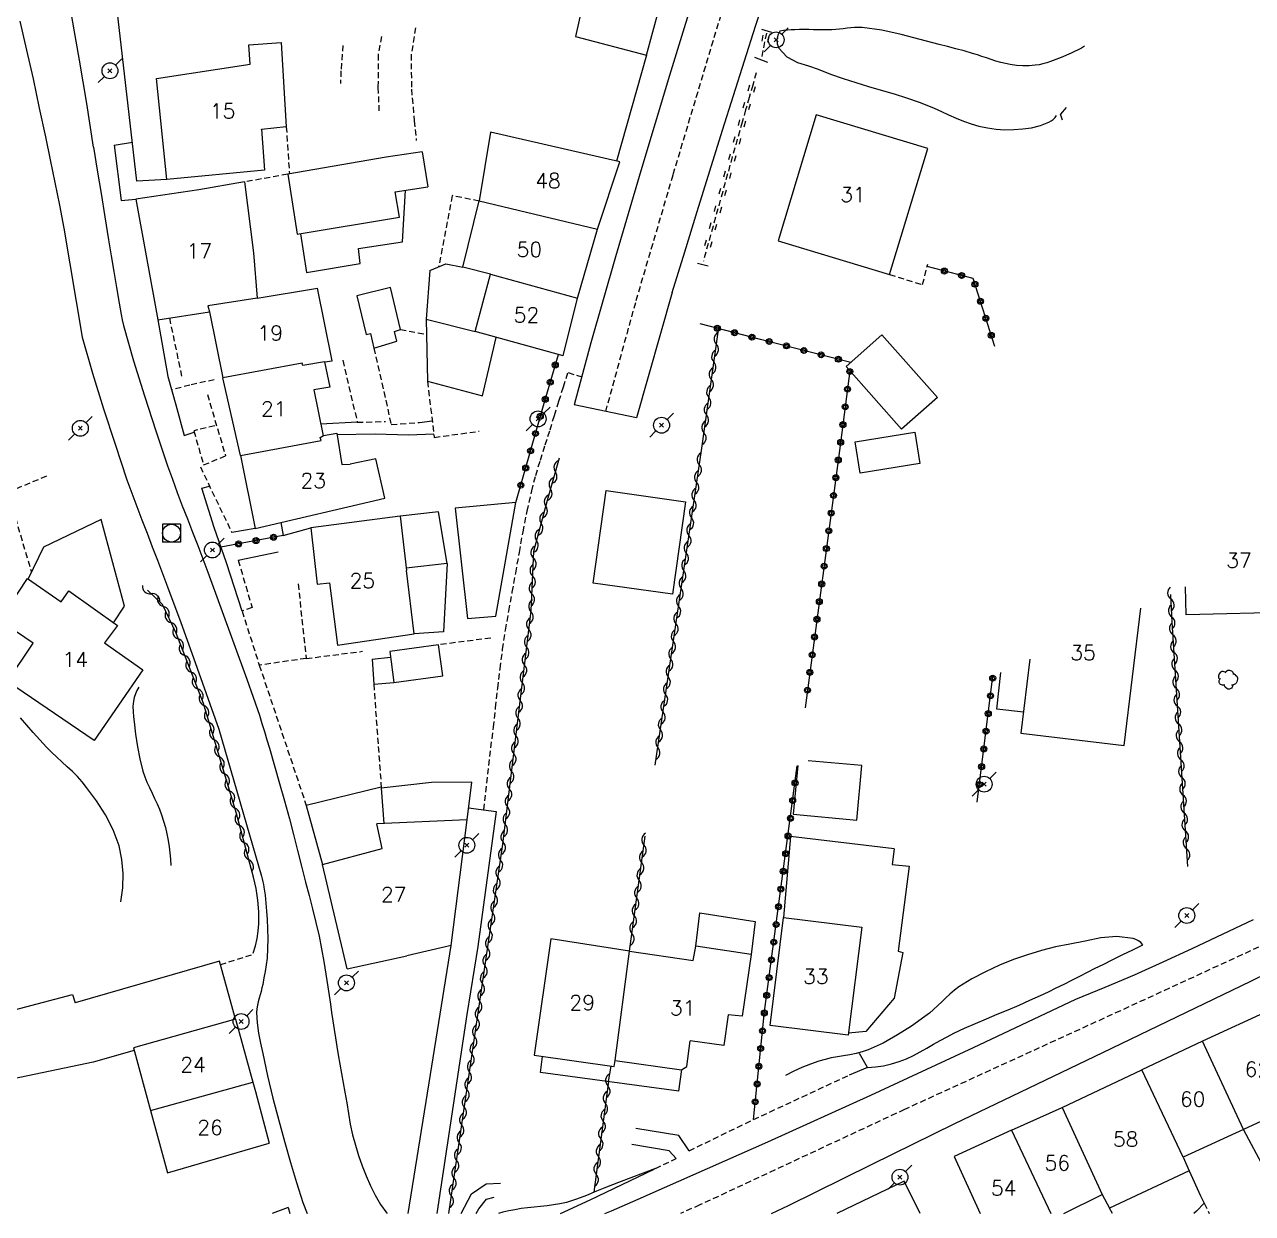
# Model space of a CAD drawing. Header units: millimetres. Extents: x 255999 to 257000, y 144000 to 145001.
# Drawn here: x 256108.2 to 256211.4, y 144000 to 144099.9 of the extents above; entities that cross this region are included whole.
import ezdxf
from ezdxf.enums import TextEntityAlignment as Align

# ---------------------------------------------------------------- set-up
doc = ezdxf.new("R2010")
doc.units = ezdxf.units.MM
doc.linetypes.add('DASHED', pattern=[0.75, 0.5, -0.25])
doc.layers.get('0').update_dxf_attribs({"linetype": 'CONTINUOUS'})
for name, color, linetype in [('W0001', 6, 'DASHED'), ('W0008', 7, 'CONTINUOUS'), ('W0070', 7, 'DASHED'), ('W0101', 7, 'CONTINUOUS'), ('W0104', 1, 'CONTINUOUS'), ('W0105', 7, 'CONTINUOUS'), ('W0112', 1, 'DASHED'), ('W0120', 7, 'CONTINUOUS'), ('W0211', 2, 'CONTINUOUS'), ('W0214', 2, 'CONTINUOUS'), ('W0220', 5, 'DASHED'), ('W0300', 7, 'CONTINUOUS'), ('W0303', 7, 'CONTINUOUS'), ('W0310', 3, 'CONTINUOUS'), ('W0323', 7, 'CONTINUOUS'), ('W0420', 7, 'CONTINUOUS'), ('W0473', 7, 'CONTINUOUS'), ('W0991', 7, 'CONTINUOUS'), ('W1102', 7, 'CONTINUOUS')]:
    doc.layers.add(name, color=color, linetype=linetype)
doc.styles.get("Standard").update_dxf_attribs({"font": 'romans.shx', "width": 0.85})

# ---------------------------------------------------------------- blocks, each defined once
blk = doc.blocks.new('T473')
for p, q in [((-0.166667, 0.166667), (0.166667, -0.166667)), ((-0.166667, -0.166667), (0.166667, 0.166667)), ((0.500001, 0.500001), (1.000002, 1.000002)), ((-1.000002, -1.000002), (-0.500001, -0.500001))]:
    blk.add_line(p, q)
blk.add_ellipse((0, 0), major_axis=(0.471405, 0.471405), ratio=1, start_param=5.4977871438, end_param=11.780972451)
blk = doc.blocks.new('T420')
for p, q in [((0.75, 0.75), (-0.75, 0.75)), ((-0.75, 0.75), (-0.75, -0.75)), ((0.75, 0.75), (0.75, -0.75)), ((0.75, -0.75), (-0.75, -0.75))]:
    blk.add_line(p, q)
blk.add_ellipse((0, 0), major_axis=(-0.53, 0.53), ratio=1, start_param=3.926991, end_param=10.210176)
blk = doc.blocks.new('T300')
for p, q in [((-0.8, 0.51), (-0.86, 0.34)), ((-0.86, 0.34), (-0.86, 0.17)), ((-0.86, 0.17), (-0.74, 0.06)), ((-0.69, 0.63), (-0.8, 0.51)), ((-0.8, -0.06), (-0.74, 0.06)), ((-0.74, 0.06), (-0.69, 0.11)), ((-0.57, 0.69), (-0.69, 0.63)), ((-0.46, 0.69), (-0.57, 0.69)), ((-0.29, 0.63), (-0.46, 0.69)), ((-0.29, 0.63), (-0.17, 0.74)), ((-0.23, 0.57), (-0.29, 0.63)), ((-0.17, 0.74), (-0.06, 0.8)), ((-0.06, 0.8), (0.06, 0.8)), ((0.06, 0.8), (0.23, 0.74)), ((0.23, 0.74), (0.34, 0.63)), ((0.34, 0.63), (0.4, 0.51)), ((0.46, 0.46), (0.34, 0.46)), ((0.4, 0.51), (0.4, 0.46)), ((0.57, 0.4), (0.46, 0.46)), ((0.57, 0.4), (0.69, 0.29)), ((0.69, 0.29), (0.74, 0.17)), ((0.74, 0.06), (0.69, -0.17)), ((0.74, 0.17), (0.74, 0.06)), ((-0.8, -0.17), (-0.8, -0.06)), ((-0.8, -0.23), (-0.8, -0.17)), ((-0.74, -0.34), (-0.8, -0.23)), ((-0.69, -0.4), (-0.74, -0.34)), ((-0.51, -0.46), (-0.69, -0.4)), ((-0.4, -0.46), (-0.51, -0.46)), ((-0.4, -0.46), (-0.34, -0.46)), ((-0.34, -0.46), (-0.34, -0.4)), ((-0.34, -0.51), (-0.34, -0.46)), ((-0.29, -0.63), (-0.34, -0.51)), ((-0.17, -0.74), (-0.29, -0.63)), ((-0.06, -0.8), (-0.17, -0.74)), ((0.06, -0.8), (-0.06, -0.8)), ((0.17, -0.74), (0.06, -0.8)), ((0.23, -0.69), (0.17, -0.74)), ((0.29, -0.46), (0.23, -0.46)), ((0.29, -0.63), (0.23, -0.69)), ((0.46, -0.4), (0.29, -0.46)), ((0.34, -0.51), (0.29, -0.63)), ((0.34, -0.51), (0.34, -0.46)), ((0.57, -0.34), (0.46, -0.4)), ((0.63, -0.29), (0.57, -0.34)), ((0.69, -0.17), (0.63, -0.29))]:
    blk.add_line(p, q)
blk = doc.blocks.new('t310o')
at = {"color": 0, "linetype": 'Continuous'}
for centre, start, end in [((-0.5, 0.38), 216.8699, 323.1304), ((0.5, -0.37), 36.8699, 143.1303)]:
    blk.add_arc(centre, 0.625, start, end, dxfattribs=at)
blk = doc.blocks.new('t323o')
at = {"color": 0, "linetype": 'Continuous'}
for radius in [0.25, 0.15]:
    blk.add_circle((0, 0), radius, dxfattribs=at)
blk = doc.blocks.new('t220o')
at = {"color": 0, "linetype": 'Continuous'}
for p, q in [((-0.25, 0.25), (0.25, 0.25)), ((-0.25, -0.25), (0.25, -0.25))]:
    blk.add_line(p, q, dxfattribs=at)

msp = doc.modelspace()

# ---------------------------------------------------------------- linework, layer by layer
at = {"layer": 'W0001'}
for points in [[(256157.05, 144067.35), (256159.61, 144076.68), (256162.72, 144087.27), (256168.05, 144105.08), (256174.16, 144124.9), (256179.92, 144143.92), (256184.74, 144160.81), (256187.17, 144171)], [(256375.98, 144171), (256371.53, 144165.59), (256366.61, 144158.17), (256361.99, 144149.01), (256357.83, 144139.67), (256353.68, 144129.2), (256350, 144120.54), (256346.89, 144113.77), (256341.44, 144104.71), (256334.66, 144096.2), (256327.24, 144089.43), (256316.7, 144081.2), (256301.75, 144071.55), (256287.94, 144063.54), (256273.32, 144055.61), (256259.76, 144047.96), (256244.95, 144039.67), (256231.71, 144032.33), (256218.01, 144025.19), (256200.27, 144017.02), (256182.14, 144008.73), (256164.95, 144000.71), (256163.32, 144000)]]:
    msp.add_lwpolyline(points, dxfattribs=at)
at = {"layer": 'W0008'}
for points in [[(256184.23, 144170.04), (256182.77, 144163.9), (256181.08, 144157.81), (256179.29, 144151.77), (256177.51, 144145.72), (256175.62, 144139.18), (256173.69, 144132.64), (256171.73, 144126.12), (256169.77, 144119.59), (256168.56, 144115.58), (256167.34, 144111.58), (256166.11, 144107.58), (256164.87, 144103.58), (256163.64, 144099.58), (256162.41, 144095.58), (256161.2, 144091.57), (256159.99, 144087.56), (256158.93, 144083.96), (256157.87, 144080.35), (256156.83, 144076.74), (256155.8, 144073.12)], [(256162.64, 144077.34), (256163.68, 144080.75), (256164.73, 144084.16), (256165.79, 144087.57), (256166.85, 144090.98), (256167.77, 144093.89), (256168.7, 144096.81), (256169.63, 144099.72), (256170.57, 144102.64), (256171.5, 144105.55), (256172.43, 144108.46), (256173.35, 144111.38), (256174.26, 144114.3), (256176.3, 144120.96), (256178.3, 144127.62), (256180.3, 144134.29), (256182.29, 144140.95), (256183.77, 144145.88), (256185.24, 144150.81), (256186.71, 144155.74), (256188.17, 144160.67)], [(256114.03, 144089.55), (256113.46, 144093.22), (256112.85, 144096.87), (256112.22, 144100.53), (256111.56, 144104.18), (256111.16, 144106.24), (256110.73, 144108.29), (256110.28, 144110.35), (256109.83, 144112.4), (256109.39, 144114.45), (256108.97, 144116.51), (256108.57, 144118.57), (256108.06, 144120.99), (256107.54, 144123.44), (256107.17, 144125.8), (256107.17, 144125.8)], [(256107.83, 144100.13), (256108.4, 144097.7), (256108.95, 144095.28), (256109.47, 144092.84), (256109.99, 144090.41), (256110.39, 144088.5), (256110.78, 144086.59), (256111.16, 144084.67), (256111.54, 144082.76), (256113.07, 144073.6), (256113.95, 144070.58), (256114.87, 144067.58), (256115.84, 144064.6), (256116.84, 144061.62), (256117.25, 144060.49), (256117.66, 144059.36), (256118.09, 144058.24), (256118.53, 144057.12), (256118.96, 144056), (256119.4, 144054.88), (256119.83, 144053.75), (256120.25, 144052.63), (256121.35, 144049.64), (256122.43, 144046.65), (256123.5, 144043.66), (256124.56, 144040.66), (256128.14, 144028.32), (256128.2, 144028.09), (256128.25, 144027.86), (256128.3, 144027.63), (256128.34, 144027.39), (256128.44, 144026.72), (256128.51, 144026.05), (256128.57, 144025.38), (256128.61, 144024.7), (256128.64, 144023.89), (256128.66, 144023.07), (256128.65, 144022.26), (256128.6, 144021.45), (256128.54, 144020.89), (256128.45, 144020.33), (256128.34, 144019.78), (256128.24, 144019.23), (256128.17, 144018.94), (256128.1, 144018.65), (256128.02, 144018.36), (256127.94, 144018.07), (256127.86, 144017.78), (256127.79, 144017.48), (256127.75, 144017.18), (256127.73, 144016.88), (256127.76, 144016), (256127.88, 144015.14), (256128.06, 144014.29), (256128.24, 144013.44), (256128.64, 144011.55), (256129.09, 144009.68), (256129.58, 144007.81), (256130.1, 144005.95), (256130.58, 144004.27), (256131.08, 144002.59), (256131.62, 144000.92), (256131.96, 144000)], [(256114.03, 144089.55), (256114.34, 144087.61), (256114.66, 144085.66), (256114.97, 144083.71), (256115.29, 144081.77), (256115.51, 144080.44), (256115.73, 144079.11), (256115.95, 144077.78), (256116.18, 144076.45), (256116.26, 144075.98), (256116.35, 144075.51), (256116.44, 144075.05), (256116.54, 144074.58)], [(256162.64, 144077.34), (256159.64, 144066.82)], [(256116.54, 144074.58), (256117.4, 144071.62), (256118.31, 144068.66), (256119.26, 144065.73), (256120.25, 144062.8), (256120.65, 144061.68), (256121.06, 144060.56), (256121.48, 144059.44), (256121.92, 144058.33), (256122.35, 144057.22), (256122.78, 144056.11), (256123.21, 144054.99), (256123.63, 144053.87), (256124.73, 144050.87), (256125.82, 144047.87), (256126.9, 144044.86), (256127.96, 144041.85)], [(256155.8, 144073.12), (256154.41, 144067.9)], [(256159.64, 144066.82), (256154.41, 144067.9)], [(256127.96, 144041.85), (256128.17, 144041.16), (256128.39, 144040.47), (256128.59, 144039.78), (256128.8, 144039.08), (256129.23, 144037.6), (256129.65, 144036.12), (256130.07, 144034.64), (256130.48, 144033.15), (256130.83, 144031.82), (256131.17, 144030.49), (256131.5, 144029.16), (256131.84, 144027.83), (256132.13, 144026.7), (256132.43, 144025.57), (256132.71, 144024.43), (256132.97, 144023.28), (256133.18, 144022.22), (256133.36, 144021.15), (256133.53, 144020.09), (256133.7, 144019.02), (256133.81, 144018.31), (256133.92, 144017.59), (256134.03, 144016.88), (256134.14, 144016.17), (256134.24, 144015.45), (256134.35, 144014.74), (256134.46, 144014.03), (256134.58, 144013.32), (256134.71, 144012.53), (256134.85, 144011.75), (256134.99, 144010.97), (256135.14, 144010.19), (256135.29, 144009.29), (256135.43, 144008.39), (256135.58, 144007.5), (256135.78, 144006.61), (256136.02, 144005.73), (256136.28, 144004.86), (256136.59, 144003.99), (256136.93, 144003.15), (256137.29, 144002.33), (256137.68, 144001.53), (256138.12, 144000.74), (256138.65, 144000.01), (256138.66, 144000)], [(256170.97, 144000), (256172.39, 144000.68), (256179.38, 144004.12), (256186.38, 144007.54), (256198.8, 144013.51), (256211.23, 144019.5), (256223.61, 144025.57), (256235.91, 144031.8), (256236.67, 144032.19), (256237.43, 144032.6), (256238.19, 144033.01), (256238.94, 144033.42), (256239.69, 144033.84), (256240.45, 144034.25), (256241.2, 144034.66), (256241.95, 144035.08), (256242.68, 144035.47), (256243.42, 144035.86), (256244.15, 144036.26), (256244.88, 144036.65)], [(256196.54, 144017.99), (256199, 144019.01), (256201.45, 144020.05), (256203.88, 144021.13), (256206.31, 144022.24), (256211.46, 144024.68)], [(256156.97, 144000), (256157.52, 144000.23), (256159.76, 144001.19), (256161.98, 144002.17), (256170.67, 144006.02), (256179.32, 144009.94), (256187.95, 144013.93), (256196.54, 144017.99)]]:
    msp.add_lwpolyline(points, dxfattribs=at)
at = {"layer": 'W0070'}
for points in [[(256146.8, 144033.9), (256147.61, 144040.83), (256147.8, 144042.47), (256147.98, 144044.11), (256148.17, 144045.75), (256148.39, 144047.38), (256148.63, 144048.99), (256148.91, 144050.59), (256149.2, 144052.18), (256149.49, 144053.78), (256149.8, 144055.51), (256150.1, 144057.24), (256150.44, 144058.97), (256150.83, 144060.69), (256151.17, 144061.98), (256151.56, 144063.27), (256151.97, 144064.54), (256152.37, 144065.82), (256152.74, 144067.02), (256153.12, 144068.22), (256153.5, 144069.42), (256153.88, 144070.62)], [(256153.88, 144070.62), (256155.03, 144070.25)]]:
    msp.add_lwpolyline(points, dxfattribs=at)
at = {"layer": 'W0101'}
for points in [[(256119.33, 144095.32), (256127.18, 144096.52), (256127.07, 144098.14), (256129.8, 144098.35), (256130.22, 144091.27), (256128.13, 144091.05), (256128.13, 144091.06), (256128.38, 144087.63), (256120.18, 144086.84)], [(256180.88, 144078.85), (256184.09, 144089.44), (256174.73, 144092.28), (256171.52, 144081.69), (256180.88, 144078.85)], [(256118.18, 144045.66), (256114.08, 144039.71), (256106.8, 144044.68), (256108.95, 144047.9), (256106.14, 144049.81), (256108.48, 144053.33), (256111.32, 144051.38), (256111.96, 144052.3), (256116.03, 144049.39), (256114.96, 144047.91)], [(256178.55, 144024.03), (256177.42, 144014.96), (256170.85, 144015.78), (256171.98, 144024.85)]]:
    msp.add_lwpolyline(points, close=True, dxfattribs=at)
for points in [[(256158.22, 144088.31), (256147.36, 144090.82), (256146.43, 144085.05)], [(256156.36, 144082.67), (256158.22, 144088.31)], [(256126.72, 144086.63), (256122.87, 144085.96)], [(256126.72, 144086.63), (256127.47, 144080.67), (256127.77, 144076.87)], [(256122.87, 144085.96), (256117.59, 144085.18), (256119.42, 144075.06), (256123.77, 144075.72)], [(256147.36, 144078.9), (256145.05, 144079.47), (256146.43, 144085.05)], [(256154.68, 144076.87), (256154.68, 144076.87), (256156.36, 144082.67), (256156.36, 144082.67)], [(256146.09, 144074.06), (256147.36, 144078.9)], [(256127.77, 144076.87), (256132.85, 144077.71)], [(256134.08, 144071.61), (256132.85, 144077.71)], [(256153.46, 144072.02), (256154.68, 144076.87)], [(256123.77, 144075.72), (256124.89, 144070.17)], [(256153.46, 144072.02), (256146.09, 144074.06)], [(256133.43, 144071.51), (256133.87, 144069.39), (256132.53, 144069.17), (256133.33, 144065.32), (256133.34, 144065.33)], [(256133.43, 144071.51), (256134.08, 144071.61)], [(256126.38, 144063.66), (256124.89, 144070.17)], [(256133.34, 144065.33), (256134.45, 144065.54), (256134.89, 144062.9), (256135.58, 144062.93)], [(256126.38, 144063.66), (256127.61, 144057.53)], [(256127.61, 144057.53), (256134.08, 144059.03), (256138.5, 144060.06), (256137.73, 144063.38), (256135.58, 144062.93)], [(256139.77, 144058.57), (256132.27, 144057.59), (256132.82, 144052.84), (256133.86, 144052.95)], [(256139.77, 144058.57), (256140.31, 144053.99)], [(256214.73, 144057.31), (256214.89, 144050.5), (256205.79, 144050.28), (256205.74, 144052.63)], [(256133.86, 144052.95), (256134.51, 144047.73), (256140.95, 144048.69), (256140.31, 144053.99)], [(256192.67, 144046.55), (256191.92, 144040.35), (256200.59, 144039.3), (256201.99, 144050.84)], [(256144.08, 144022.49), (256145.4, 144033.05), (256137.81, 144032.73)], [(256138.26, 144030.65), (256137.81, 144032.73)], [(256133.27, 144029.32), (256138.26, 144030.65)], [(256135.33, 144020.54), (256133.27, 144029.32)], [(256144.08, 144022.49), (256140.33, 144021.63)], [(256159.04, 144022.03), (256152.44, 144023.05), (256151.03, 144013.29), (256157.76, 144012.34)], [(256135.33, 144020.54), (256140.33, 144021.63)], [(256159.04, 144022.03), (256164.4, 144021.24), (256164.62, 144022.45)], [(256169.26, 144021.74), (256168.5, 144016.58), (256167.34, 144016.67), (256166.96, 144014.11), (256164.15, 144014.51)], [(256169.26, 144021.74), (256164.62, 144022.45)], [(256125.94, 144016.32), (256117.39, 144013.9), (256118.82, 144008.65)], [(256125.94, 144016.32), (256127.4, 144011.03)], [(256213.02, 144017.17), (256207.16, 144014.48)], [(256157.83, 144012.84), (256163.4, 144012.06), (256163.85, 144012.33), (256164.15, 144014.51)], [(256207.16, 144014.48), (256202.08, 144012.06)], [(256157.76, 144012.34), (256157.83, 144012.84)], [(256195.38, 144008.91), (256202.08, 144012.06)], [(256127.4, 144011.03), (256127.62, 144010.25)], [(256127.62, 144010.25), (256128.77, 144005.91)], [(256216.13, 144009.61), (256210.62, 144007.06)], [(256118.82, 144008.65), (256120.25, 144003.41), (256128.77, 144005.91)], [(256191.12, 144006.99), (256195.38, 144008.91)], [(256191.12, 144006.99), (256186.32, 144004.77)], [(256210.62, 144007.06), (256205.55, 144004.72)], [(256186.32, 144004.77), (256188.5, 144000)], [(256205.55, 144004.72), (256206.04, 144003.58)], [(256206.04, 144003.58), (256199.36, 144000.43)], [(256182.12, 144002.7), (256176.46, 144000)], [(256183.46, 144000), (256182.12, 144002.7)], [(256195.51, 144000), (256198.75, 144001.58)], [(256198.75, 144001.58), (256199.36, 144000.43)]]:
    msp.add_lwpolyline(points, dxfattribs=at)
at = {"layer": 'W0104'}
for points in [[(256120.18, 144086.84), (256117.67, 144086.69), (256115.83, 144102.8), (256119.08, 144103.15)], [(256155.39, 144102.74), (256154.52, 144098.84), (256160.48, 144097.29), (256161.55, 144101.19)], [(256138.62, 144088.72), (256130.34, 144087.28), (256131.14, 144082.24), (256139.72, 144083.68), (256139.37, 144085.81)], [(256141.64, 144089.16), (256138.62, 144088.72)], [(256141.64, 144089.16), (256142.1, 144086.22)], [(256131.4, 144082.28), (256131.91, 144079.04), (256136.43, 144079.79), (256136.27, 144081.03), (256139.98, 144081.6), (256140.22, 144085.93)], [(256139.37, 144085.81), (256142.1, 144086.22)], [(256142.27, 144079.2), (256141.98, 144075.12), (256146.09, 144074.06)], [(256142.27, 144079.2), (256143.63, 144079.75), (256145.05, 144079.47)], [(256138.97, 144077.78), (256136.14, 144077.07), (256136.93, 144073.83), (256137.3, 144073.91), (256137.57, 144072.68), (256139.49, 144073.26), (256139.3, 144074.08), (256139.8, 144074.24)], [(256139.8, 144074.24), (256138.97, 144077.78)], [(256141.98, 144075.12), (256142.07, 144069.89), (256146.7, 144068.68), (256147.86, 144073.57)], [(256143.72, 144054.58), (256143.01, 144058.93), (256139.77, 144058.57)], [(256115.72, 144049.61), (256116.64, 144051.01), (256114.66, 144058.29), (256109.83, 144055.97), (256108.54, 144053.29)], [(256129.77, 144058.04), (256129.96, 144056.95), (256132.27, 144057.59)], [(256143.72, 144054.58), (256140.29, 144054.19)], [(256143.72, 144054.58), (256143.42, 144048.85), (256140.95, 144048.69)], [(256137.42, 144046.55), (256138.97, 144046.73)], [(256137.42, 144046.55), (256137.56, 144044.44), (256139.26, 144044.58)], [(256192.13, 144042.09), (256189.91, 144042.36), (256190.23, 144045.42)], [(256172.79, 144033.52), (256178.13, 144033.03), (256178.55, 144037.61), (256174.06, 144038.02)], [(256173.17, 144037.61), (256172.79, 144033.52)], [(256142.42, 144036.18), (256138.2, 144035.73), (256138.42, 144032.75)], [(256145.4, 144033.05), (256145.79, 144036.21), (256142.42, 144036.18)], [(256138.19, 144035.81), (256131.9, 144034.26), (256133.27, 144029.32)], [(256181.27, 144030.63), (256172.56, 144031.66), (256171.98, 144024.85)], [(256181.27, 144030.63), (256181.1, 144029.3)], [(256181.1, 144029.3), (256182.54, 144029.17), (256181.61, 144022.03), (256182.01, 144021.92), (256181.27, 144018.07), (256178.9, 144015.29), (256177.44, 144015.15)], [(256164.62, 144022.45), (256164.94, 144025.24), (256169.6, 144024.52), (256169.26, 144021.74)], [(256125.94, 144016.32), (256124.6, 144021.19), (256112.49, 144017.68)], [(256114.01, 144012.71), (256106.08, 144011.05), (256104.41, 144016.33), (256112.27, 144018.38), (256112.49, 144017.68)], [(256117.45, 144013.69), (256114.01, 144012.71)], [(256163.2, 144010.28), (256151.57, 144011.85), (256151.74, 144013.19)], [(256157.27, 144011.08), (256157.5, 144012.37)], [(256163.2, 144010.28), (256163.43, 144012.08)], [(256217.34, 144007.13), (256213.04, 144005.14), (256213.42, 144004.22), (256212.37, 144003.75), (256210.62, 144007.06)], [(256206.04, 144003.58), (256206.99, 144001.48)], [(256207.32, 144000.86), (256206.67, 144000.19), (256206.44, 144000)], [(256206.99, 144001.48), (256207.32, 144000.86)], [(256130.39, 144000.49), (256129.04, 144000)], [(256130.39, 144000.49), (256130.52, 144000)], [(256199.6, 144000), (256199.36, 144000.43)]]:
    msp.add_lwpolyline(points, dxfattribs=at)
for points in [[(256180.25, 144073.78), (256184.9, 144068.53), (256181.89, 144065.86), (256177.24, 144071.12)], [(256178, 144064.8), (256183, 144065.62), (256183.43, 144062.99), (256178.43, 144062.17)], [(256163.74, 144059.77), (256162.65, 144052), (256156, 144052.93), (256157.09, 144060.71)], [(256149.51, 144059.72), (256144.41, 144059.24), (256145.43, 144049.96), (256147.81, 144050.17)], [(256139.26, 144044.58), (256143.37, 144045.14), (256143.01, 144047.76), (256138.91, 144047.2)]]:
    msp.add_lwpolyline(points, close=True, dxfattribs=at)
at = {"layer": 'W0105'}
for points in [[(256115.75, 144089.72), (256117.29, 144089.96)], [(256115.75, 144089.72), (256116.36, 144085.06), (256117.59, 144085.18)], [(256119.42, 144075.06), (256120.27, 144070.29), (256120.94, 144067.9), (256121.64, 144065.33)], [(256136.18, 144066.45), (256133.12, 144066.3)], [(256141.42, 144066.43), (256142.48, 144066.58)], [(256121.64, 144065.33), (256122.48, 144065.61)], [(256142.62, 144065.45), (256140.47, 144065.36), (256137.68, 144065.44), (256134.47, 144065.38)], [(256123.13, 144060.91), (256123.78, 144061.07)], [(256126.51, 144050.59), (256125.19, 144054.63), (256124.15, 144057.62), (256123.13, 144060.91)], [(256127.61, 144057.53), (256125.64, 144057.2)], [(256126.18, 144054.86), (256129.55, 144055.57)], [(256145.53, 144034.06), (256147.85, 144033.77)], [(256147.85, 144033.77), (256146.31, 144022.42), (256145.37, 144016.72), (256142.87, 144000)], [(256140.46, 144000), (256142.33, 144011.67), (256144.08, 144022.49)], [(256179.04, 144012.25), (256178.35, 144013.43)], [(256179.04, 144012.25), (256177.49, 144011.62)], [(256164.05, 144005.26), (256163.19, 144006.54), (256159.58, 144007.14)], [(256162.96, 144004.61), (256162.39, 144005.27), (256159.23, 144005.79)], [(256144.9, 144000), (256145.77, 144001.65), (256147.02, 144002.5), (256148.2, 144002.53)], [(256146.17, 144000), (256146.38, 144000.4), (256147.04, 144001.21), (256147.68, 144001.36)]]:
    msp.add_lwpolyline(points, dxfattribs=at)
at = {"layer": 'W0112'}
for points in [[(256138.22, 144098.86), (256137.94, 144097.34), (256137.92, 144094.57), (256138, 144092.6)], [(256141.08, 144099.58), (256140.71, 144097.34), (256140.73, 144094.43), (256140.97, 144091.77), (256141.14, 144090.12)], [(256134.98, 144098.1), (256134.81, 144095.97), (256134.76, 144094.91)], [(256130.22, 144091.27), (256130.48, 144087.31)], [(256130.34, 144087.28), (256126.72, 144086.63)], [(256146.43, 144085.02), (256144.16, 144085.48), (256143.01, 144079.5)], [(256180.88, 144078.85), (256183.66, 144078.01), (256184.09, 144079.73)], [(256120.4, 144075.21), (256121.44, 144070.23)], [(256139.8, 144074.24), (256142.01, 144073.83)], [(256137.57, 144072.68), (256139.03, 144066.26), (256141.42, 144066.43)], [(256134.97, 144071.65), (256136.18, 144066.45), (256138.54, 144066.51)], [(256124.17, 144070.02), (256122.12, 144069.57), (256120.58, 144069.16)], [(256142.07, 144069.89), (256142.65, 144065.17), (256146.41, 144065.7)], [(256123.59, 144068.79), (256125.12, 144063.62)], [(256124.21, 144066.14), (256122.45, 144065.73), (256123.27, 144062.86), (256125.12, 144063.62)], [(256123, 144062.7), (256125.64, 144057.2)], [(256110.07, 144061.91), (256106.84, 144060.58), (256108.81, 144053.85)], [(256126.18, 144054.86), (256127.34, 144050.88), (256126.51, 144050.59), (256127.95, 144046.05)], [(256131.21, 144052.88), (256131.89, 144046.61), (256136.61, 144047.21)], [(256147.4, 144048.32), (256143.01, 144047.76)], [(256131.89, 144046.61), (256127.95, 144046.05)], [(256127.95, 144046.05), (256131.9, 144034.26)], [(256137.56, 144044.44), (256138.2, 144035.73)], [(256127.28, 144021.7), (256124.68, 144020.87)], [(256169.45, 144007.88), (256177.49, 144011.62)], [(256164.05, 144005.26), (256169.45, 144007.88)], [(256161.23, 144003.77), (256162.96, 144004.61)], [(256207.32, 144000.86), (256207.72, 144000)]]:
    msp.add_lwpolyline(points, dxfattribs=at)
at = {"layer": 'W0120'}
for points in [[(256170.13, 144099.47), (256170.98, 144099.2)], [(256169.55, 144097.12), (256170.64, 144096.68)], [(256164.76, 144079.81), (256165.64, 144079.58)]]:
    msp.add_lwpolyline(points, dxfattribs=at)
at = {"layer": 'W0211'}
for points in [[(256197.27, 144098.04), (256197, 144097.88), (256196.15, 144097.45), (256195.29, 144097.08), (256194.41, 144096.75), (256194.09, 144096.64), (256193.77, 144096.55), (256193.45, 144096.48), (256193.12, 144096.43), (256192.6, 144096.39), (256192.07, 144096.39), (256191.55, 144096.42), (256191.03, 144096.49), (256190.62, 144096.57), (256190.22, 144096.67), (256189.82, 144096.78), (256189.43, 144096.91), (256189.04, 144097.05), (256188.65, 144097.18), (256188.26, 144097.31), (256187.86, 144097.43), (256187.16, 144097.63), (256186.46, 144097.82), (256185.76, 144098.01), (256185.05, 144098.18), (256183.46, 144098.6), (256181.86, 144099.02), (256180.24, 144099.38), (256178.59, 144099.59), (256178.27, 144099.61), (256177.95, 144099.6), (256177.63, 144099.57), (256177.32, 144099.54), (256177, 144099.5), (256176.69, 144099.46), (256176.37, 144099.43), (256176.05, 144099.41), (256175.66, 144099.4), (256175.27, 144099.4), (256174.88, 144099.41), (256174.49, 144099.42), (256174.1, 144099.43), (256173.71, 144099.43), (256173.32, 144099.43), (256172.93, 144099.42), (256172.62, 144099.4), (256172.31, 144099.38), (256171.99, 144099.34), (256171.68, 144099.3)], [(256116.33, 144026.18), (256116.5, 144027.36), (256116.53, 144028.54), (256116.42, 144029.72), (256116.17, 144030.88), (256115.69, 144032.22), (256115.03, 144033.47), (256114.27, 144034.65), (256113.45, 144035.78), (256113.07, 144036.25), (256112.67, 144036.69), (256112.25, 144037.12), (256111.81, 144037.52), (256111.37, 144037.93), (256110.94, 144038.33), (256110.5, 144038.74), (256110.09, 144039.16), (256109.53, 144039.77), (256108.97, 144040.38), (256108.43, 144041), (256107.89, 144041.63)], [(256127.44, 144021.86), (256127.62, 144022.47), (256127.76, 144023.08), (256127.85, 144023.71), (256127.9, 144024.33), (256127.9, 144025.32), (256127.83, 144026.31), (256127.68, 144027.28), (256127.47, 144028.25)], [(256202.15, 144022.57), (256201.99, 144022.75), (256201.79, 144022.9), (256201.57, 144023.02), (256201.34, 144023.1), (256199.98, 144023.26), (256198.62, 144023.14), (256197.31, 144022.88), (256196.02, 144022.62), (256194.82, 144022.38), (256193.64, 144022.08), (256192.46, 144021.73), (256191.31, 144021.32), (256190.12, 144020.84), (256188.95, 144020.3), (256187.81, 144019.69), (256186.71, 144019.02), (256186.33, 144018.74), (256185.96, 144018.43), (256185.61, 144018.11), (256185.27, 144017.78), (256184.93, 144017.46), (256184.59, 144017.13), (256184.23, 144016.82), (256183.85, 144016.53), (256182.72, 144015.74), (256181.56, 144014.99), (256180.36, 144014.31), (256179.09, 144013.74), (256178.59, 144013.57), (256178.07, 144013.43), (256177.55, 144013.32), (256177.03, 144013.24), (256176.51, 144013.15), (256175.99, 144013.06), (256175.47, 144012.94), (256174.96, 144012.8), (256174.24, 144012.54), (256173.53, 144012.26), (256172.84, 144011.94), (256172.16, 144011.59)], [(256161.23, 144003.77), (256160.19, 144003.38), (256159.16, 144002.99), (256158.13, 144002.6), (256157.1, 144002.2), (256156.27, 144001.87), (256155.44, 144001.52), (256154.6, 144001.19), (256153.74, 144000.93), (256153.2, 144000.81), (256152.66, 144000.72), (256152.12, 144000.65), (256151.57, 144000.59), (256151.03, 144000.54), (256150.48, 144000.48), (256149.94, 144000.41), (256149.4, 144000.31), (256148.91, 144000.21), (256148.41, 144000.11), (256148.03, 144000)]]:
    msp.add_lwpolyline(points, dxfattribs=at)
at = {"layer": 'W0214'}
for points in [[(256171.68, 144099.3), (256171.5, 144098.97), (256171.43, 144098.6), (256171.45, 144098.23), (256171.59, 144097.88), (256172.25, 144097.13), (256173.15, 144096.66), (256174.07, 144096.38), (256174.9, 144096.1), (256175.93, 144095.69), (256176.99, 144095.31), (256178.05, 144094.97), (256179.12, 144094.65), (256180.19, 144094.34), (256181.26, 144094.03), (256182.32, 144093.69), (256183.38, 144093.33), (256184.01, 144093.08), (256184.62, 144092.82), (256185.24, 144092.54), (256185.85, 144092.26), (256186.47, 144091.98), (256187.09, 144091.73), (256187.73, 144091.5), (256188.39, 144091.32), (256189.11, 144091.17), (256189.84, 144091.06), (256190.58, 144091.02), (256191.32, 144091.03), (256192.07, 144091.08), (256192.82, 144091.19), (256193.56, 144091.37), (256194.27, 144091.65), (256194.46, 144091.76), (256194.63, 144091.89), (256194.79, 144092.04), (256194.92, 144092.21)], [(256117.83, 144044.19), (256117.68, 144043.92), (256117.55, 144043.63), (256117.45, 144043.33), (256117.39, 144043.03), (256117.34, 144042.59), (256117.35, 144042.15), (256117.39, 144041.72), (256117.43, 144041.28), (256117.55, 144040.24), (256117.71, 144039.2), (256117.91, 144038.17), (256118.18, 144037.15), (256118.34, 144036.68), (256118.52, 144036.21), (256118.73, 144035.76), (256118.95, 144035.31), (256119.16, 144034.86), (256119.37, 144034.41), (256119.57, 144033.95), (256119.74, 144033.48), (256119.91, 144032.95), (256120.06, 144032.41), (256120.18, 144031.87), (256120.29, 144031.33), (256120.37, 144030.8), (256120.44, 144030.28), (256120.49, 144029.75), (256120.52, 144029.22)], [(256179.04, 144012.25), (256179.71, 144012.3), (256180.38, 144012.41), (256181.04, 144012.56), (256181.69, 144012.76), (256182.3, 144012.99), (256182.89, 144013.27), (256183.47, 144013.57), (256184.03, 144013.89), (256184.59, 144014.21), (256185.15, 144014.53), (256185.72, 144014.84), (256186.29, 144015.13), (256187.19, 144015.55), (256188.1, 144015.95), (256189.02, 144016.34), (256189.93, 144016.73), (256190.85, 144017.11), (256191.76, 144017.5), (256192.67, 144017.9), (256193.57, 144018.31), (256194.23, 144018.62), (256194.89, 144018.94), (256195.55, 144019.27), (256196.2, 144019.6), (256196.86, 144019.93), (256197.51, 144020.26), (256198.16, 144020.59), (256198.82, 144020.91), (256199.65, 144021.33), (256200.49, 144021.74), (256201.32, 144022.15), (256202.15, 144022.57)], [(256153.24, 144000), (256155.75, 144001.14), (256158.44, 144002.42), (256161.11, 144003.73)]]:
    msp.add_lwpolyline(points, dxfattribs=at)
at = {"layer": 'W0220'}
for points in [[(256170.54, 144099.13), (256170.15, 144097.18)], [(256169.69, 144095.79), (256169.39, 144094.76), (256169.09, 144093.73), (256168.8, 144092.69), (256168.51, 144091.66), (256167.68, 144088.75), (256166.87, 144085.83), (256166.06, 144082.91), (256165.25, 144079.99)]]:
    msp.add_lwpolyline(points, dxfattribs=at)
at = {"layer": 'W0300'}
msp.add_lwpolyline([(256195.71, 144092.88), (256195.24, 144092.33)], dxfattribs=at)
at = {"layer": 'W0303'}
msp.add_lwpolyline([(256160.48, 144097.29), (256157.94, 144088.37)], dxfattribs=at)
at = {"layer": 'W0310'}
for points in [[(256195.4, 144091.83), (256195.24, 144092.33)], [(256165.09, 144064.09), (256166.51, 144074.22)], [(256161.21, 144037.64), (256165.09, 144064.09)], [(256143.88, 144000), (256148.42, 144031.02), (256150.78, 144050.6), (256151.02, 144055.61), (256152.15, 144059.9), (256153.17, 144063.47)], [(256127.47, 144028.25), (256126.02, 144033.68), (256123.26, 144042.83), (256120.96, 144048.74), (256119.82, 144051.15), (256118.55, 144052.35)], [(256204.49, 144051.99), (256204.6, 144049.67), (256205.91, 144029.14)], [(256159.05, 144022.02), (256160.37, 144031.68)], [(256157.27, 144011.08), (256156.04, 144001.8)]]:
    msp.add_lwpolyline(points, dxfattribs=at)
at = {"layer": 'W0323'}
for points in [[(256189.73, 144072.81), (256187.9, 144078.52), (256184.04, 144079.53)], [(256177.64, 144071.47), (256170.06, 144073.41), (256164.97, 144074.71)], [(256149.51, 144059.72), (256151.87, 144068.05), (256153.07, 144072.13)], [(256177.56, 144070.76), (256176.69, 144064.07), (256173.79, 144042.46)], [(256129.96, 144056.95), (256124.73, 144055.95)], [(256188.24, 144034.54), (256189.57, 144045.12)], [(256169.45, 144007.88), (256170.39, 144016.96), (256173.14, 144037.6)]]:
    msp.add_lwpolyline(points, dxfattribs=at)
at = {"layer": 'W1102'}
for points in [[(256146.43, 144085.05), (256156.36, 144082.67)], [(256147.36, 144078.9), (256154.68, 144076.87)], [(256127.77, 144076.87), (256123.64, 144076.23), (256123.77, 144075.72)], [(256133.43, 144071.51), (256131.62, 144071.21), (256131.56, 144071.4), (256124.89, 144070.17)], [(256126.38, 144063.66), (256133.14, 144064.93), (256133.06, 144065.18), (256133.34, 144065.33)], [(256157.83, 144012.84), (256159.04, 144022.03)], [(256210.62, 144007.06), (256207.16, 144014.48)], [(256205.55, 144004.72), (256202.08, 144012.06)], [(256118.82, 144008.65), (256127.4, 144011.03)], [(256195.38, 144008.91), (256198.75, 144001.58)], [(256191.12, 144006.99), (256194.42, 144000)]]:
    msp.add_lwpolyline(points, dxfattribs=at)

# ---------------------------------------------------------------- block references
at = {"layer": 'W0220'}
for p, rotation in [((256170.45, 144098.66), 258.8317622109819), ((256169.3, 144094.44), 253.9759824842603), ((256168.88, 144092.99), 254.074583095687), ((256168.47, 144091.55), 254.27178932867), ((256168.07, 144090.11), 254.27178932867), ((256167.66, 144088.66), 254.3703882254275), ((256167.26, 144087.22), 254.3703882254275), ((256166.85, 144085.77), 254.4689888365279), ((256166.45, 144084.33), 254.4689888365279), ((256166.05, 144082.88), 254.5675911605554), ((256165.65, 144081.44), 254.5675911605554)]:
    msp.add_blockref('t220o', p, dxfattribs=dict(at, rotation=rotation))
at = {"layer": 'W0300'}
msp.add_blockref('T300', (256209.37, 144044.82), dxfattribs=at)
at = {"layer": 'W0310'}
for p, rotation in [((256166.34, 144073), 81.98470282669038), ((256166.13, 144071.51), 81.98470282669038), ((256165.92, 144070.03), 81.98470282669038), ((256165.71, 144068.54), 81.98470282669038), ((256165.51, 144067.06), 81.98470282669038), ((256165.3, 144065.57), 81.98470282669038), ((256164.91, 144062.88), 81.66767354946467), ((256152.83, 144062.28), 74.16694862065906), ((256152.42, 144060.84), 74.16694862065906), ((256164.69, 144061.39), 81.66767354946467), ((256164.47, 144059.91), 81.66767354946467), ((256152.02, 144059.39), 75.21762111937227), ((256151.64, 144057.94), 75.21762111937227), ((256164.26, 144058.42), 81.66767354946467), ((256151.25, 144056.49), 75.21762111937227), ((256164.04, 144056.94), 81.66767354946467), ((256150.99, 144055.02), 87.24597865211204), ((256163.82, 144055.45), 81.66767354946467), ((256150.92, 144053.52), 87.24597865211204), ((256163.61, 144053.97), 81.66767354946467), ((256163.39, 144052.49), 81.66767354946467), ((256118.87, 144052.05), 136.6008019651266), ((256150.85, 144052.03), 87.24597865211204), ((256204.51, 144051.6), 272.7443140660596), ((256119.9, 144050.98), 115.253899078809), ((256150.77, 144050.53), 83.12180690866712), ((256163.17, 144051), 81.66767354946467), ((256120.54, 144049.62), 115.253899078809), ((256162.95, 144049.52), 81.66767354946467), ((256204.58, 144050.1), 272.7443140660596), ((256121.15, 144048.25), 111.2780983202214), ((256150.59, 144049.04), 83.12180690866712), ((256204.67, 144048.6), 273.6539970169393), ((256150.41, 144047.55), 83.12180690866712), ((256162.74, 144048.03), 81.66767354946467), ((256121.69, 144046.85), 111.2780983202214), ((256162.52, 144046.55), 81.66767354946467), ((256204.77, 144047.11), 273.6539970169393), ((256122.24, 144045.46), 111.2780983202214), ((256150.23, 144046.06), 83.12180690866712), ((256204.86, 144045.61), 273.6539970169393), ((256150.05, 144044.57), 83.12180690866712), ((256162.3, 144045.07), 81.66767354946467), ((256122.78, 144044.06), 111.2780983202214), ((256162.08, 144043.58), 81.66767354946467), ((256204.96, 144044.11), 273.6539970169393), ((256123.31, 144042.66), 106.7669792094198), ((256149.87, 144043.08), 83.12180690866712), ((256161.87, 144042.1), 81.66767354946467), ((256205.05, 144042.62), 273.6539970169393), ((256123.75, 144041.22), 106.7669792094198), ((256149.69, 144041.59), 83.12180690866712), ((256205.15, 144041.12), 273.6539970169393), ((256149.51, 144040.1), 83.12180690866712), ((256161.65, 144040.61), 81.66767354946467), ((256124.18, 144039.78), 106.7669792094198), ((256161.43, 144039.13), 81.66767354946467), ((256205.24, 144039.62), 273.6539970169393), ((256124.61, 144038.35), 106.7669792094198), ((256149.33, 144038.61), 83.12180690866712), ((256205.34, 144038.12), 273.6539970169393), ((256125.04, 144036.91), 106.7669792094198), ((256149.15, 144037.13), 83.12180690866712), ((256205.44, 144036.63), 273.6539970169393), ((256125.48, 144035.48), 106.7669792094198), ((256148.97, 144035.64), 83.12180690866712), ((256205.53, 144035.13), 273.6539970169393), ((256125.91, 144034.04), 106.7669792094198), ((256148.8, 144034.15), 83.12180690866712), ((256205.63, 144033.63), 273.6539970169393), ((256126.31, 144032.59), 104.9753939051661), ((256148.62, 144032.66), 83.12180690866712), ((256205.72, 144032.14), 273.6539970169393), ((256126.7, 144031.14), 104.9753939051661), ((256148.44, 144031.17), 83.12180690866712), ((256160.27, 144030.94), 82.19755336459205), ((256127.08, 144029.7), 104.9753939051661), ((256148.22, 144029.68), 81.67033594019458), ((256205.82, 144030.64), 273.6539970169393), ((256160.07, 144029.46), 82.19755336459205), ((256148.01, 144028.2), 81.67033594019458), ((256159.86, 144027.97), 82.19755336459205), ((256147.79, 144026.72), 81.67033594019458), ((256159.66, 144026.48), 82.19755336459205), ((256147.57, 144025.23), 81.67033594019458), ((256159.46, 144025), 82.19755336459205), ((256147.35, 144023.75), 81.67033594019458), ((256159.25, 144023.51), 82.19755336459205), ((256147.14, 144022.26), 81.67033594019458), ((256146.92, 144020.78), 81.67033594019458), ((256146.7, 144019.29), 81.67033594019458), ((256146.48, 144017.81), 81.67033594019458), ((256146.27, 144016.33), 81.67033594019458), ((256146.05, 144014.84), 81.67033594019458), ((256145.83, 144013.36), 81.67033594019458), ((256145.61, 144011.87), 81.67033594019458), ((256145.4, 144010.39), 81.67033594019458), ((256157.22, 144010.72), 262.4749202505777), ((256157.02, 144009.24), 262.4749202505777), ((256145.18, 144008.91), 81.67033594019458), ((256144.96, 144007.42), 81.67033594019458), ((256156.83, 144007.75), 262.4749202505777), ((256156.63, 144006.26), 262.4749202505777), ((256144.75, 144005.94), 81.67033594019458), ((256144.53, 144004.45), 81.67033594019458), ((256156.43, 144004.77), 262.4749202505777), ((256144.31, 144002.97), 81.67033594019458), ((256156.24, 144003.29), 262.4749202505777), ((256144.09, 144001.48), 81.67033594019458)]:
    msp.add_blockref('t310o', p, dxfattribs=dict(at, rotation=rotation))
at = {"layer": 'W0323'}
for p, rotation in [((256185.49, 144079.15), 165.3097314728748), ((256186.94, 144078.77), 165.3097314728748), ((256188.06, 144078.04), 107.7762268064562), ((256188.52, 144076.61), 107.7762268064562), ((256188.98, 144075.18), 107.7762268064562), ((256166.42, 144074.34), 165.6835708788381), ((256167.87, 144073.97), 165.6835708788381), ((256189.43, 144073.75), 107.7762268064562), ((256169.33, 144073.6), 165.6835708788381), ((256170.78, 144073.23), 165.6049632103998), ((256172.23, 144072.86), 165.6049632103998), ((256173.69, 144072.48), 165.6049632103998), ((256175.14, 144072.11), 165.6049632103998), ((256176.59, 144071.74), 165.6049632103998), ((256152.81, 144071.26), 73.64769382456447), ((256177.55, 144070.71), 262.5766531866249), ((256152.39, 144069.82), 73.64769382456447), ((256177.36, 144069.23), 262.5766531866249), ((256151.97, 144068.38), 73.64769382456447), ((256177.16, 144067.74), 262.5766531866249), ((256151.55, 144066.94), 74.17836271768846), ((256151.15, 144065.5), 74.17836271768846), ((256176.97, 144066.25), 262.5766531866249), ((256176.78, 144064.76), 262.5766531866249), ((256150.74, 144064.05), 74.17836271768846), ((256150.33, 144062.61), 74.17836271768846), ((256176.58, 144063.28), 262.3806530152977), ((256176.38, 144061.79), 262.3806530152977), ((256149.92, 144061.17), 74.17836271768846), ((256176.18, 144060.3), 262.3806530152977), ((256175.98, 144058.82), 262.3806530152977), ((256175.78, 144057.33), 262.3806530152977), ((256126.21, 144056.23), 190.853805873165), ((256127.68, 144056.51), 190.853805873165), ((256129.15, 144056.79), 190.853805873165), ((256175.58, 144055.84), 262.3806530152977), ((256175.39, 144054.36), 262.3806530152977), ((256175.19, 144052.87), 262.3806530152977), ((256174.99, 144051.38), 262.3806530152977), ((256174.79, 144049.9), 262.3806530152977), ((256174.59, 144048.41), 262.3806530152977), ((256174.39, 144046.92), 262.3806530152977), ((256174.19, 144045.44), 262.3806530152977), ((256189.55, 144044.96), 82.82744844665314), ((256173.99, 144043.95), 262.3806530152977), ((256189.37, 144043.47), 82.82744844665314), ((256189.18, 144041.98), 82.82744844665314), ((256188.99, 144040.5), 82.82744844665314), ((256188.8, 144039.01), 82.82744844665314), ((256188.62, 144037.52), 82.82744844665314), ((256172.95, 144036.16), 82.38706828935544), ((256188.43, 144036.03), 82.82744844665314), ((256172.75, 144034.68), 82.38706828935544), ((256172.56, 144033.19), 82.38706828935544), ((256172.36, 144031.7), 82.38706828935544), ((256172.16, 144030.22), 82.38706828935544), ((256171.96, 144028.73), 82.38706828935544), ((256171.76, 144027.24), 82.38706828935544), ((256171.56, 144025.76), 82.38706828935544), ((256171.36, 144024.27), 82.38706828935544), ((256171.16, 144022.78), 82.38706828935544), ((256170.97, 144021.3), 82.38706828935544), ((256170.77, 144019.81), 82.38706828935544), ((256170.57, 144018.32), 82.38706828935544), ((256170.37, 144016.83), 84.09515074763539), ((256170.22, 144015.34), 84.09515074763539), ((256170.06, 144013.85), 84.09515074763539), ((256169.91, 144012.36), 84.09515074763539), ((256169.76, 144010.87), 84.09515074763539), ((256169.6, 144009.37), 84.09515074763539)]:
    msp.add_blockref('t323o', p, dxfattribs=dict(at, rotation=rotation))
at = {"layer": 'W0420'}
msp.add_blockref('T420', (256120.58, 144057.14), dxfattribs=at)
at = {"layer": 'W0473'}
for p in [(256171.36, 144098.57), (256115.41, 144095.97), (256112.92, 144065.94), (256151.37, 144066.73), (256161.74, 144066.2), (256124.01, 144055.72), (256188.83, 144036.05), (256145.38, 144030.92), (256205.85, 144025.02), (256135.27, 144019.36), (256126.42, 144016.12), (256181.76, 144003.05)]:
    msp.add_blockref('T473', p, dxfattribs=at)

# ---------------------------------------------------------------- texts
at = {"layer": 'W0991'}
for s, p in [('15', (256124.87, 144092.59)), ('48', (256152.2, 144086.74)), ('31', (256177.81, 144085.57)), ('17', (256122.91, 144080.84)), ('50', (256150.64, 144080.96)), ('52', (256150.39, 144075.46)), ('19', (256128.87, 144073.94)), ('21', (256129.17, 144067.58)), ('23', (256132.48, 144061.54)), ('37', (256210.23, 144054.85)), ('25', (256136.6, 144053.15)), ('35', (256197.14, 144047.1)), ('14', (256112.49, 144046.52)), ('27', (256139.24, 144026.79)), ('33', (256174.7, 144019.91)), ('29', (256155.07, 144017.7)), ('31', (256163.51, 144017.26)), ('24', (256122.39, 144012.49)), ('62', (256211.78, 144012.11)), ('60', (256206.34, 144009.6)), ('26', (256123.82, 144007.22)), ('58', (256200.72, 144006.24)), ('56', (256194.97, 144004.24)), ('54', (256190.47, 144002.14))]:
    msp.add_text(s, height=1.25, dxfattribs=at).set_placement(p, align=Align.MIDDLE_CENTER)

doc.saveas('drawing.dxf')
